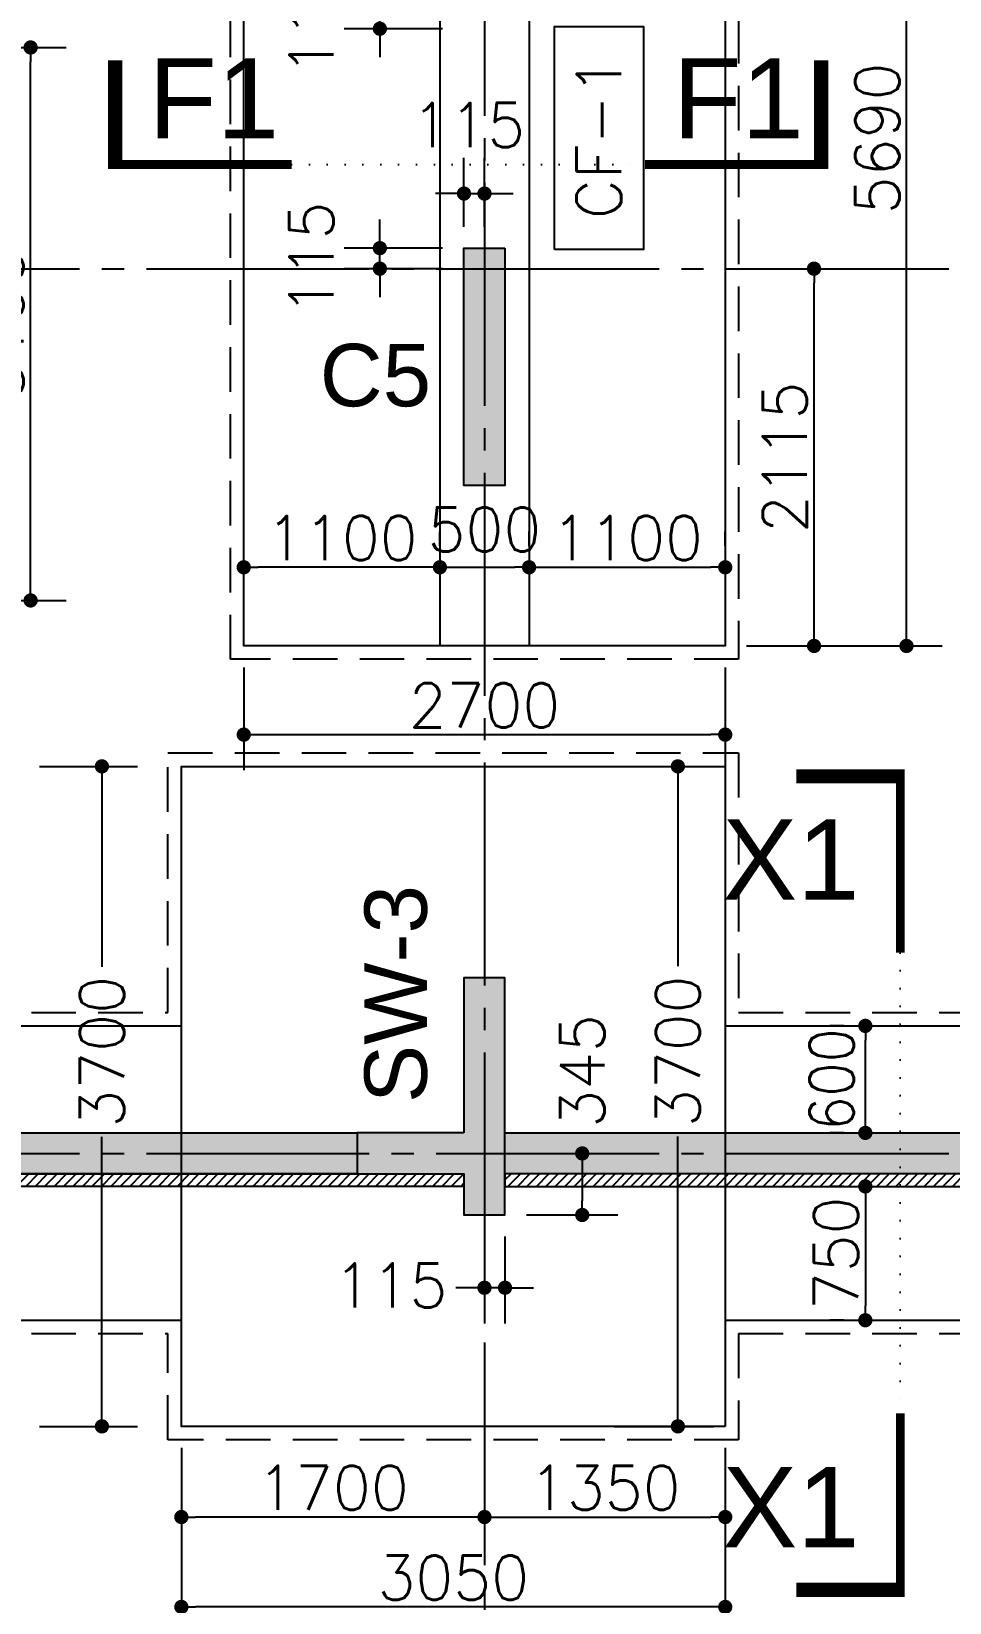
# Model space of a CAD drawing. Extents: x -200722 to 834823, y -494970 to 88783.
# Drawn here: x 261250 to 266399, y -9091 to -283 of the extents above; entities that cross this region are included whole.
import ezdxf
from ezdxf.enums import TextEntityAlignment as Align

# ---------------------------------------------------------------- set-up
doc = ezdxf.new("R2010")
doc.units = 0
doc.header["$LTSCALE"] = 100
doc.header["$MEASUREMENT"] = 0
doc.header["$PDMODE"] = 34
for name, pattern in [('ACAD_ISO04W100', [30, 24, -3, 0, -3]), ('CL', [3.25, 2.5, -0.25, 0.25, -0.25]), ('DOT', [0.25, 0, -0.25]), ('HIDDEN', [0.375, 0.25, -0.125])]:
    doc.linetypes.add(name, pattern=pattern)
doc.layers.get('0').update_dxf_attribs({"linetype": 'CONTINUOUS'})
doc.layers.get('DEFPOINTS').update_dxf_attribs({"linetype": 'CONTINUOUS'})
for name, color, linetype in [('A-Grid', 5, 'ACAD_ISO04W100'), ('BEAM', 4, 'CONTINUOUS'), ('COL. SHED. STEEL.', 6, 'CONTINUOUS'), ('COL_H', 235, 'CONTINUOUS'), ('DIM', 3, 'CONTINUOUS'), ('F_EXEC', 3, 'HIDDEN'), ('F_FTG1', 11, 'CONTINUOUS'), ('RCCWALL', 6, 'CONTINUOUS'), ('TEXT', 2, 'CONTINUOUS')]:
    doc.layers.add(name, color=color, linetype=linetype)
doc.layers.add('HATCH', color=252, linetype='CONTINUOUS', lineweight=30)
doc.styles.add('AR', font='arial.ttf')
doc.styles.add('ROMANS', font='romans.shx')
doc.styles.get("Standard").update_dxf_attribs({"font": 'simplex.shx'})
doc.styles.add('TIMES-N', font='arial.ttf')
doc.dimstyles.new('STANDARD$0', dxfattribs={"dimtxt": 2.5, "dimasz": 2.5, "dimexe": 2, "dimexo": 0.7, "dimgap": 0.9, "dimtad": 1, "dimdec": 0, "dimdsep": 46, "dimtxsty": 'ROMANS', "dimcen": 0.09, "dimclrd": 4, "dimclre": 4, "dimclrt": 3, "dimadec": 0, "dimazin": 0, "dimtfac": 1, "dimtdec": 0, "dimtmove": 0, "dimatfit": 3, "dimfxl": 1, "dimtolj": 1, "dimtzin": 0, "dimarcsym": 0})

# ---------------------------------------------------------------- blocks, each defined once
blk = doc.blocks.new('DOT')
at = {"color": 0, "linetype": 'ByBlock'}
blk.add_line((-0.5, 0), (-1, 0), dxfattribs=at)
at = {"color": 0, "linetype": 'ByBlock', "const_width": 0.5}
blk.add_lwpolyline([(-0.25, 0, 1), (0.25, 0, 1)], format="xyb", close=True, dxfattribs=at)
blk = doc.blocks.new('*D568')
at = {"layer": 'BEAM', "color": 0, "lineweight": -2, "transparency": 16777216}
for p, q in [((263203.8, -1418.1), (263203.8, -1338.1)), ((263555.6, -1498.1), (263003.8, -1498.1)), ((263203.8, -1613.1), (263203.8, -1498.1)), ((263555.6, -1613.1), (263003.8, -1613.1)), ((263203.8, -1693.1), (263203.8, -1773.1))]:
    blk.add_line(p, q, dxfattribs=at)
at = {"layer": 'DEFPOINTS', "color": 0, "lineweight": -3, "transparency": 16777216}
for p in [(263203.8, -1498.1), (263675.6, -1498.1, 7446.6), (263675.6, -1613.1, 7446.6)]:
    blk.add_point(p, dxfattribs=at)
at = {"layer": 'BEAM', "color": 0, "lineweight": -2, "transparency": 16777216, "xscale": 80, "yscale": 80, "zscale": 80}
for p, rotation in [((263203.8, -1498.1), 270), ((263203.8, -1613.1), 90)]:
    blk.add_blockref('DOT', p, dxfattribs=dict(at, rotation=rotation))
at = {"layer": 'BEAM', "color": 0, "transparency": 16777216, "insert": (262819.8, -1555.6), "char_height": 248, "attachment_point": 5, "rotation": 90}
blk.add_mtext('\\A1;115', dxfattribs=at)
blk = doc.blocks.new('_DOT')
at = {"color": 0, "linetype": 'ByBlock'}
blk.add_line((-0.5, 0), (-1, 0), dxfattribs=at)
at = {"color": 0, "linetype": 'ByBlock', "const_width": 0.5}
blk.add_lwpolyline([(-0.25, 0, 1), (0.25, 0, 1)], format="xyb", close=True, dxfattribs=at)
blk = doc.blocks.new('*D569')
at = {"layer": 'BEAM', "color": 0, "lineweight": -2, "transparency": 16777216}
for p, q in [((263203.8, -73.1), (263203.8, 6.9)), ((263555.6, -153.1), (263003.8, -153.1)), ((263203.8, -268.1), (263203.8, -153.1)), ((263555.6, -268.1), (263003.8, -268.1)), ((263203.8, -348.1), (263203.8, -428.1))]:
    blk.add_line(p, q, dxfattribs=at)
at = {"layer": 'DEFPOINTS', "color": 0, "lineweight": -3, "transparency": 16777216}
for p in [(263203.8, -153.1), (263675.6, -153.1, 7446.6), (263675.6, -268.1, 7446.6)]:
    blk.add_point(p, dxfattribs=at)
at = {"layer": 'BEAM', "color": 0, "lineweight": -2, "transparency": 16777216, "xscale": 80, "yscale": 80, "zscale": 80}
for p, rotation in [((263203.8, -153.1), 270), ((263203.8, -268.1), 90)]:
    blk.add_blockref('DOT', p, dxfattribs=dict(at, rotation=rotation))
at = {"layer": 'BEAM', "color": 0, "transparency": 16777216, "insert": (262819.8, -210.6), "char_height": 248, "attachment_point": 5, "rotation": 90}
blk.add_mtext('\\A1;115', dxfattribs=at)
blk = doc.blocks.new('*D570')
at = {"layer": 'BEAM', "color": 0, "lineweight": -2, "transparency": 16777216}
for p, q in [((263675.6, -1378.1), (263675.6, -992.1)), ((263790.6, -1378.1), (263790.6, -992.1)), ((263595.6, -1192.1), (263515.6, -1192.1)), ((263675.6, -1192.1), (263790.6, -1192.1)), ((263870.6, -1192.1), (263950.6, -1192.1))]:
    blk.add_line(p, q, dxfattribs=at)
at = {"layer": 'DEFPOINTS', "color": 0, "lineweight": -3, "transparency": 16777216}
for p in [(263790.6, -1192.1), (263675.6, -1498.1, 7446.6), (263790.6, -1498.1, 7446.6)]:
    blk.add_point(p, dxfattribs=at)
at = {"layer": 'BEAM', "color": 0, "lineweight": -2, "transparency": 16777216, "xscale": 80, "yscale": 80, "zscale": 80}
blk.add_blockref('DOT', (263675.6, -1192.1), dxfattribs=at)
at = {"layer": 'BEAM', "color": 0, "lineweight": -2, "transparency": 16777216, "xscale": 80, "yscale": 80, "zscale": 80, "rotation": 180}
blk.add_blockref('DOT', (263790.6, -1192.1), dxfattribs=at)
at = {"layer": 'BEAM', "color": 0, "transparency": 16777216, "insert": (263700.2, -808.1), "char_height": 248, "attachment_point": 5}
blk.add_mtext('\\A1;115', dxfattribs=at)
blk = doc.blocks.new('*D571')
at = {"layer": 'BEAM', "color": 0, "lineweight": -2, "transparency": 16777216}
for p, q in [((265260.6, -1613.1), (265838.7, -1613.1)), ((265638.7, -3648.1), (265638.7, -1693.1)), ((265260.6, -3728.1), (265838.7, -3728.1))]:
    blk.add_line(p, q, dxfattribs=at)
at = {"layer": 'DEFPOINTS', "color": 0, "lineweight": -3, "transparency": 16777216}
for p in [(265140.6, -1613.1, 7446.6), (265638.7, -1613.1), (265140.6, -3728.1, 7446.6)]:
    blk.add_point(p, dxfattribs=at)
at = {"layer": 'BEAM', "color": 0, "lineweight": -2, "transparency": 16777216, "xscale": 80, "yscale": 80, "zscale": 80}
for p, rotation in [((265638.7, -1613.1), 90), ((265638.7, -3728.1), 270)]:
    blk.add_blockref('DOT', p, dxfattribs=dict(at, rotation=rotation))
at = {"layer": 'BEAM', "color": 0, "transparency": 16777216, "insert": (265474.7, -2670.6), "char_height": 248, "attachment_point": 5, "rotation": 90}
blk.add_mtext('\\A1;2115', dxfattribs=at)
blk = doc.blocks.new('*D573')
at = {"layer": 'BEAM', "color": 0, "lineweight": -2, "transparency": 16777216}
for p, q in [((265260.6, 1961.9), (266357.3, 1961.9)), ((266157.3, -3648.1), (266157.3, 1881.9)), ((265260.6, -3728.1), (266357.3, -3728.1))]:
    blk.add_line(p, q, dxfattribs=at)
at = {"layer": 'DEFPOINTS', "color": 0, "lineweight": -3, "transparency": 16777216}
for p in [(265140.6, 1961.9, 7446.6), (266157.3, 1961.9), (265140.6, -3728.1, 7446.6)]:
    blk.add_point(p, dxfattribs=at)
at = {"layer": 'BEAM', "color": 0, "lineweight": -2, "transparency": 16777216, "xscale": 80, "yscale": 80, "zscale": 80}
for p, rotation in [((266157.3, 1961.9), 90), ((266157.3, -3728.1), 270)]:
    blk.add_blockref('DOT', p, dxfattribs=dict(at, rotation=rotation))
at = {"layer": 'BEAM', "color": 0, "transparency": 16777216, "insert": (265993.3, -883.1), "char_height": 248, "attachment_point": 5, "rotation": 90}
blk.add_mtext('\\A1;5690', dxfattribs=at)
blk = doc.blocks.new('*D574')
at = {"layer": 'BEAM', "color": 0, "lineweight": -2, "transparency": 16777216}
for p, q in [((262440.6, -3848.1), (262440.6, -4425.2)), ((265140.6, -3848.1), (265140.6, -4425.2)), ((262520.6, -4225.2), (265060.6, -4225.2))]:
    blk.add_line(p, q, dxfattribs=at)
at = {"layer": 'DEFPOINTS', "color": 0, "lineweight": -3, "transparency": 16777216}
for p in [(262440.6, -3728.1, 7446.6), (265140.6, -3728.1, 7446.6), (265140.6, -4225.2)]:
    blk.add_point(p, dxfattribs=at)
at = {"layer": 'BEAM', "color": 0, "lineweight": -2, "transparency": 16777216, "xscale": 80, "yscale": 80, "zscale": 80, "rotation": 180}
blk.add_blockref('DOT', (262440.6, -4225.2), dxfattribs=at)
at = {"layer": 'BEAM', "color": 0, "lineweight": -2, "transparency": 16777216, "xscale": 80, "yscale": 80, "zscale": 80}
blk.add_blockref('DOT', (265140.6, -4225.2), dxfattribs=at)
at = {"layer": 'BEAM', "color": 0, "transparency": 16777216, "insert": (263790.6, -4061.2), "char_height": 248, "attachment_point": 5}
blk.add_mtext('\\A1;2700', dxfattribs=at)
blk = doc.blocks.new('*D575')
at = {"layer": 'BEAM', "color": 0, "lineweight": -2, "transparency": 16777216}
for p, q in [((262440.6, -3167.1), (262440.6, -3087.1)), ((263540.6, -3167.1), (263540.6, -3087.1)), ((263460.6, -3287.1), (262520.6, -3287.1))]:
    blk.add_line(p, q, dxfattribs=at)
at = {"layer": 'DEFPOINTS', "color": 0, "lineweight": -3, "transparency": 16777216}
for p in [(262440.6, -3287.1, 7446.6), (262440.6, -3287.1), (263540.6, -3287.1, 7446.6)]:
    blk.add_point(p, dxfattribs=at)
at = {"layer": 'BEAM', "color": 0, "lineweight": -2, "transparency": 16777216, "xscale": 80, "yscale": 80, "zscale": 80, "rotation": 180}
blk.add_blockref('DOT', (262440.6, -3287.1), dxfattribs=at)
at = {"layer": 'BEAM', "color": 0, "lineweight": -2, "transparency": 16777216, "xscale": 80, "yscale": 80, "zscale": 80}
blk.add_blockref('DOT', (263540.6, -3287.1), dxfattribs=at)
at = {"layer": 'BEAM', "color": 0, "transparency": 16777216, "insert": (262990.6, -3123.1), "char_height": 248, "attachment_point": 5}
blk.add_mtext('\\A1;1100', dxfattribs=at)
blk = doc.blocks.new('*D576')
at = {"layer": 'BEAM', "color": 0, "lineweight": -2, "transparency": 16777216}
for p, q in [((264040.6, -3167.1), (264040.6, -3087.1)), ((265140.6, -3167.1), (265140.6, -3087.1)), ((264120.6, -3287.1), (265060.6, -3287.1))]:
    blk.add_line(p, q, dxfattribs=at)
at = {"layer": 'DEFPOINTS', "color": 0, "lineweight": -3, "transparency": 16777216}
for p in [(264040.6, -3287.1, 7446.6), (265140.6, -3287.1, 7446.6), (265140.6, -3287.1)]:
    blk.add_point(p, dxfattribs=at)
at = {"layer": 'BEAM', "color": 0, "lineweight": -2, "transparency": 16777216, "xscale": 80, "yscale": 80, "zscale": 80, "rotation": 180}
blk.add_blockref('DOT', (264040.6, -3287.1), dxfattribs=at)
at = {"layer": 'BEAM', "color": 0, "lineweight": -2, "transparency": 16777216, "xscale": 80, "yscale": 80, "zscale": 80}
blk.add_blockref('DOT', (265140.6, -3287.1), dxfattribs=at)
at = {"layer": 'BEAM', "color": 0, "transparency": 16777216, "insert": (264590.6, -3123.1), "char_height": 248, "attachment_point": 5}
blk.add_mtext('\\A1;1100', dxfattribs=at)
blk = doc.blocks.new('*D577')
at = {"layer": 'BEAM', "color": 0, "lineweight": -2, "transparency": 16777216}
for p, q in [((264040.6, -3167.1), (264040.6, -3087.1)), ((263620.6, -3287.1), (263960.6, -3287.1)), ((263540.6, -3407.1), (263540.6, -3487.1))]:
    blk.add_line(p, q, dxfattribs=at)
at = {"layer": 'DEFPOINTS', "color": 0, "lineweight": -3, "transparency": 16777216}
for p in [(263540.6, -3287.1, 7446.6), (264040.6, -3287.1, 7446.6), (264040.6, -3287.1)]:
    blk.add_point(p, dxfattribs=at)
at = {"layer": 'BEAM', "color": 0, "lineweight": -2, "transparency": 16777216, "xscale": 80, "yscale": 80, "zscale": 80, "rotation": 180}
blk.add_blockref('DOT', (263540.6, -3287.1), dxfattribs=at)
at = {"layer": 'BEAM', "color": 0, "lineweight": -2, "transparency": 16777216, "xscale": 80, "yscale": 80, "zscale": 80}
blk.add_blockref('DOT', (264040.6, -3287.1), dxfattribs=at)
at = {"layer": 'BEAM', "color": 0, "transparency": 16777216, "insert": (263790.6, -3075.3), "char_height": 248, "attachment_point": 5}
blk.add_mtext('\\A1;500', dxfattribs=at)
blk = doc.blocks.new('*D617')
at = {"layer": 'BEAM', "color": 0, "lineweight": -2, "transparency": 16777216}
for p, q in [((263790.6, -8223.1), (263790.6, -8811.4)), ((265140.6, -8223.1), (265140.6, -8811.4)), ((263870.6, -8611.4), (265060.6, -8611.4))]:
    blk.add_line(p, q, dxfattribs=at)
at = {"layer": 'DEFPOINTS', "color": 0, "lineweight": -3, "transparency": 16777216}
for p in [(263790.6, -8103.1, 7446.6), (265140.6, -8103.1, 7446.6), (265140.6, -8611.4)]:
    blk.add_point(p, dxfattribs=at)
at = {"layer": 'BEAM', "color": 0, "lineweight": -2, "transparency": 16777216, "xscale": 80, "yscale": 80, "zscale": 80, "rotation": 180}
blk.add_blockref('DOT', (263790.6, -8611.4), dxfattribs=at)
at = {"layer": 'BEAM', "color": 0, "lineweight": -2, "transparency": 16777216, "xscale": 80, "yscale": 80, "zscale": 80}
blk.add_blockref('DOT', (265140.6, -8611.4), dxfattribs=at)
at = {"layer": 'BEAM', "color": 0, "transparency": 16777216, "insert": (264465.6, -8447.4), "char_height": 248, "attachment_point": 5}
blk.add_mtext('\\A1;1350', dxfattribs=at)
blk = doc.blocks.new('*D610')
at = {"layer": 'BEAM', "color": 0, "lineweight": -2, "transparency": 16777216}
for p, q in [((262090.6, -8223.1), (262090.6, -8811.4)), ((263790.6, -8223.1), (263790.6, -8811.4)), ((263710.6, -8611.4), (262170.6, -8611.4))]:
    blk.add_line(p, q, dxfattribs=at)
at = {"layer": 'DEFPOINTS', "color": 0, "lineweight": -3, "transparency": 16777216}
for p in [(262090.6, -8103.1, 7446.6), (263790.6, -8103.1, 7446.6), (262090.6, -8611.4)]:
    blk.add_point(p, dxfattribs=at)
at = {"layer": 'BEAM', "color": 0, "lineweight": -2, "transparency": 16777216, "xscale": 80, "yscale": 80, "zscale": 80, "rotation": 180}
blk.add_blockref('DOT', (262090.6, -8611.4), dxfattribs=at)
at = {"layer": 'BEAM', "color": 0, "lineweight": -2, "transparency": 16777216, "xscale": 80, "yscale": 80, "zscale": 80}
blk.add_blockref('DOT', (263790.6, -8611.4), dxfattribs=at)
at = {"layer": 'BEAM', "color": 0, "transparency": 16777216, "insert": (262940.6, -8447.4), "char_height": 248, "attachment_point": 5}
blk.add_mtext('\\A1;1700', dxfattribs=at)
blk = doc.blocks.new('*D611')
at = {"layer": 'BEAM', "color": 0, "lineweight": -2, "transparency": 16777216}
for p, q in [((262090.6, -8223.1), (262090.6, -9315.4)), ((265140.6, -8223.1), (265140.6, -9315.4)), ((265060.6, -9115.4), (262170.6, -9115.4))]:
    blk.add_line(p, q, dxfattribs=at)
at = {"layer": 'DEFPOINTS', "color": 0, "lineweight": -3, "transparency": 16777216}
for p in [(262090.6, -8103.1, 7446.6), (265140.6, -8103.1, 7446.6), (262090.6, -9115.4)]:
    blk.add_point(p, dxfattribs=at)
at = {"layer": 'BEAM', "color": 0, "lineweight": -2, "transparency": 16777216, "xscale": 80, "yscale": 80, "zscale": 80, "rotation": 180}
blk.add_blockref('DOT', (262090.6, -9115.4), dxfattribs=at)
at = {"layer": 'BEAM', "color": 0, "lineweight": -2, "transparency": 16777216, "xscale": 80, "yscale": 80, "zscale": 80}
blk.add_blockref('DOT', (265140.6, -9115.4), dxfattribs=at)
at = {"layer": 'BEAM', "color": 0, "transparency": 16777216, "insert": (263615.6, -8951.4), "char_height": 248, "attachment_point": 5}
blk.add_mtext('\\A1;3050', dxfattribs=at)
blk = doc.blocks.new('*D612')
at = {"layer": 'BEAM', "color": 0, "lineweight": -2, "transparency": 16777216}
for p, q in [((264518, -4403.1), (265075.1, -4403.1)), ((264875.1, -4483.1), (264875.1, -5523.5)), ((264875.1, -8023.1), (264875.1, -6477.4)), ((264518, -8103.1), (265075.1, -8103.1))]:
    blk.add_line(p, q, dxfattribs=at)
at = {"layer": 'DEFPOINTS', "color": 0, "lineweight": -3, "transparency": 16777216}
for p in [(264398, -4403.1), (264875.1, -4403.1), (264398, -8103.1, 7446.6)]:
    blk.add_point(p, dxfattribs=at)
at = {"layer": 'BEAM', "color": 0, "lineweight": -2, "transparency": 16777216, "xscale": 80, "yscale": 80, "zscale": 80}
for p, rotation in [((264875.1, -4403.1), 90), ((264875.1, -8103.1), 270)]:
    blk.add_blockref('DOT', p, dxfattribs=dict(at, rotation=rotation))
at = {"layer": 'BEAM', "color": 0, "transparency": 16777216, "insert": (264875.1, -6000.4), "char_height": 248, "attachment_point": 5, "rotation": 90}
blk.add_mtext('\\A1;3700', dxfattribs=at)
blk = doc.blocks.new('*D616')
at = {"layer": 'BEAM', "color": 0, "lineweight": -2, "transparency": 16777216}
for p, q in [((261294.6, -4403.1), (261845.1, -4403.1)), ((261645.1, -4483.1), (261645.1, -5526.2)), ((261645.1, -8023.1), (261645.1, -6480.1)), ((261294.6, -8103.1), (261845.1, -8103.1))]:
    blk.add_line(p, q, dxfattribs=at)
at = {"layer": 'DEFPOINTS', "color": 0, "lineweight": -3, "transparency": 16777216}
for p in [(261174.6, -4403.1), (261645.1, -4403.1), (261174.6, -8103.1, 7446.6)]:
    blk.add_point(p, dxfattribs=at)
at = {"layer": 'BEAM', "color": 0, "lineweight": -2, "transparency": 16777216, "xscale": 80, "yscale": 80, "zscale": 80}
for p, rotation in [((261645.1, -4403.1), 90), ((261645.1, -8103.1), 270)]:
    blk.add_blockref('DOT', p, dxfattribs=dict(at, rotation=rotation))
at = {"layer": 'BEAM', "color": 0, "transparency": 16777216, "insert": (261645.1, -6003.1), "char_height": 248, "attachment_point": 5, "rotation": 90}
blk.add_mtext('\\A1;3700', dxfattribs=at)
blk = doc.blocks.new('*D687')
at = {"layer": 'BEAM', "color": 0, "lineweight": -2, "transparency": 16777216}
for p, q in [((264025.6, -6573.1), (264538.7, -6573.1)), ((264338.7, -6653.1), (264338.7, -6838.1)), ((264025.6, -6918.1), (264538.7, -6918.1))]:
    blk.add_line(p, q, dxfattribs=at)
at = {"layer": 'DEFPOINTS', "color": 0, "lineweight": -3, "transparency": 16777216}
for p in [(263905.6, -6573.1, 7446.6), (263905.6, -6918.1, 7446.6), (264338.7, -6918.1)]:
    blk.add_point(p, dxfattribs=at)
at = {"layer": 'BEAM', "color": 0, "lineweight": -2, "transparency": 16777216, "xscale": 80, "yscale": 80, "zscale": 80}
for p, rotation in [((264338.7, -6573.1), 90), ((264338.7, -6918.1), 270)]:
    blk.add_blockref('DOT', p, dxfattribs=dict(at, rotation=rotation))
at = {"layer": 'BEAM', "color": 0, "transparency": 16777216, "insert": (264338.7, -6111), "char_height": 248, "attachment_point": 5, "rotation": 90}
blk.add_mtext('\\A1;345', dxfattribs=at)
blk = doc.blocks.new('*D688')
at = {"layer": 'BEAM', "color": 0, "lineweight": -2, "transparency": 16777216}
for p, q in [((263790.6, -7038.1), (263790.6, -7526.1)), ((263905.6, -7038.1), (263905.6, -7526.1)), ((263710.6, -7326.1), (263630.6, -7326.1)), ((263905.6, -7326.1), (263790.6, -7326.1)), ((263985.6, -7326.1), (264065.6, -7326.1))]:
    blk.add_line(p, q, dxfattribs=at)
at = {"layer": 'DEFPOINTS', "color": 0, "lineweight": -3, "transparency": 16777216}
for p in [(263790.6, -6918.1, 14893.2), (263905.6, -6918.1, 7446.6), (263790.6, -7326.1)]:
    blk.add_point(p, dxfattribs=at)
at = {"layer": 'BEAM', "color": 0, "lineweight": -2, "transparency": 16777216, "xscale": 80, "yscale": 80, "zscale": 80}
blk.add_blockref('DOT', (263790.6, -7326.1), dxfattribs=at)
at = {"layer": 'BEAM', "color": 0, "lineweight": -2, "transparency": 16777216, "xscale": 80, "yscale": 80, "zscale": 80, "rotation": 180}
blk.add_blockref('DOT', (263905.6, -7326.1), dxfattribs=at)
at = {"layer": 'BEAM', "color": 0, "transparency": 16777216, "insert": (263264.5, -7313.2), "char_height": 248, "attachment_point": 5}
blk.add_mtext('\\A1;115', dxfattribs=at)
blk = doc.blocks.new('*D690')
at = {"layer": 'BEAM', "color": 0, "lineweight": -2, "transparency": 16777216}
for p, q in [((260834.6, -373.1), (261445.2, -373.1)), ((261245.2, -3393.1), (261245.2, -453.1)), ((260834.6, -3473.1), (261445.2, -3473.1))]:
    blk.add_line(p, q, dxfattribs=at)
at = {"layer": 'DEFPOINTS', "color": 0, "lineweight": -3, "transparency": 16777216}
for p in [(260714.6, -373.1, 7446.6), (261245.2, -373.1), (260714.6, -3473.1, 7446.6)]:
    blk.add_point(p, dxfattribs=at)
at = {"layer": 'BEAM', "color": 0, "lineweight": -2, "transparency": 16777216, "xscale": 80, "yscale": 80, "zscale": 80}
for p, rotation in [((261245.2, -373.1), 90), ((261245.2, -3473.1), 270)]:
    blk.add_blockref('DOT', p, dxfattribs=dict(at, rotation=rotation))
at = {"layer": 'BEAM', "color": 0, "transparency": 16777216, "insert": (261081.2, -1923.1), "char_height": 248, "attachment_point": 5, "rotation": 90}
blk.add_mtext('\\A1;3100', dxfattribs=at)
blk = doc.blocks.new('*D1045')
at = {"layer": 'BEAM', "color": 0, "lineweight": -2, "transparency": 16777216}
for p, q in [((265806.5, -5858.1), (265726.5, -5858.1)), ((265926.5, -6378.1), (265926.5, -5938.1)), ((265806.5, -6458.1), (265726.5, -6458.1))]:
    blk.add_line(p, q, dxfattribs=at)
at = {"layer": 'DEFPOINTS', "color": 0, "lineweight": -3, "transparency": 16777216}
for p in [(265926.5, -5858.1, 7446.6), (265926.5, -5858.1), (265926.5, -6458.1, 7446.6)]:
    blk.add_point(p, dxfattribs=at)
at = {"layer": 'BEAM', "color": 0, "lineweight": -2, "transparency": 16777216, "xscale": 80, "yscale": 80, "zscale": 80}
for p, rotation in [((265926.5, -5858.1), 90), ((265926.5, -6458.1), 270)]:
    blk.add_blockref('DOT', p, dxfattribs=dict(at, rotation=rotation))
at = {"layer": 'BEAM', "color": 0, "transparency": 16777216, "insert": (265737.8, -6158.1), "char_height": 248, "attachment_point": 5, "rotation": 90}
blk.add_mtext('\\A1;{\\W0.9;600}', dxfattribs=at)
blk = doc.blocks.new('*D1046')
at = {"layer": 'BEAM', "color": 0, "lineweight": -2, "transparency": 16777216}
for p, q in [((265806.5, -6758.1), (265726.5, -6758.1)), ((265926.5, -6838.1), (265926.5, -7428.1)), ((265806.5, -7508.1), (265726.5, -7508.1))]:
    blk.add_line(p, q, dxfattribs=at)
at = {"layer": 'DEFPOINTS', "color": 0, "lineweight": -3, "transparency": 16777216}
for p in [(265926.5, -6758.1, 7446.6), (265926.5, -7508.1, 7446.6), (265926.5, -7508.1)]:
    blk.add_point(p, dxfattribs=at)
at = {"layer": 'BEAM', "color": 0, "lineweight": -2, "transparency": 16777216, "xscale": 80, "yscale": 80, "zscale": 80}
for p, rotation in [((265926.5, -6758.1), 90), ((265926.5, -7508.1), 270)]:
    blk.add_blockref('DOT', p, dxfattribs=dict(at, rotation=rotation))
at = {"layer": 'BEAM', "color": 0, "transparency": 16777216, "insert": (265762.5, -7133.1), "char_height": 248, "attachment_point": 5, "rotation": 90}
blk.add_mtext('\\A1;750', dxfattribs=at)

msp = doc.modelspace()

# ---------------------------------------------------------------- hatches: boundary and pattern name
at = {"layer": 'COL_H', "ltscale": 0.4, "true_color": 0x000000}
for points in [[(263905.6, -1498.1), (263905.6, -2828.1), (263675.6, -2828.1), (263675.6, -1498.1)], [(263675.6, -6458.1), (263075.6, -6458.1), (263075.6, -6688.1), (263675.6, -6688.1), (263675.6, -6918.1), (263905.6, -6918.1), (263905.6, -5588.1), (263675.6, -5588.1)]]:
    msp.add_hatch(color=18, dxfattribs=at).paths.add_polyline_path(points)
at = {"layer": 'DIM', "ltscale": 0.4, "true_color": 0x000000}
h = msp.add_hatch(dxfattribs=at)
h.set_pattern_fill('ANSI31', color=18, scale=300, style=0)
h.paths.add_polyline_path([(259589.6, -6688.1), (263675.6, -6688.1), (263675.6, -6758.1), (259589.6, -6758.1)])
h = msp.add_hatch(dxfattribs=at)
h.set_pattern_fill('ANSI31', color=18, scale=300, style=0)
h.paths.add_polyline_path([(263905.6, -6758.1), (276993.6, -6758.1), (276993.6, -6688.1), (263905.6, -6688.1)])
at = {"layer": 'HATCH', "lineweight": -3, "ltscale": 0.4, "true_color": 0x000000}
for points in [[(260189.6, -6458.1), (263075.6, -6458.1), (263075.6, -6688.1), (260189.6, -6688.1)], [(263905.6, -6458.1), (267690.6, -6458.1), (267690.6, -6688.1), (263905.6, -6688.1)]]:
    msp.add_hatch(color=18, dxfattribs=at).paths.add_polyline_path(points)

# ---------------------------------------------------------------- linework, layer by layer
at = {"color": 1, "linetype": 'DOT', "ltscale": 4}
for p, q in [((262708.5, -1028.6, 7446.6), (264690.1, -1028.6, 7446.6)), ((266122.5, -5448.1), (266122.5, -8030.9))]:
    msp.add_line(p, q, dxfattribs=at)
at = {"layer": 'A-Grid', "color": 8, "linetype": 'CL', "ltscale": 5}
for p, q in [((224519.6, -1613.1, 7446.6), (303382.6, -1613.1, 7446.6)), ((224519.6, -6573.1, 7446.6), (303382.6, -6573.1, 7446.6))]:
    msp.add_line(p, q, dxfattribs=at)
at = {"layer": 'A-Grid', "color": 8, "linetype": 'CL', "ltscale": 5, "elevation": 7446.6}
msp.add_lwpolyline([(263790.6, 62242.9), (263790.6, -9708.8)], dxfattribs=at)
at = {"layer": 'COL. SHED. STEEL.', "color": 18, "ltscale": 500, "true_color": 0x000000, "elevation": 7446.6}
for points in [[(263905.6, -1498.1), (263905.6, -2828.1), (263675.6, -2828.1), (263675.6, -1498.1), (263905.6, -1498.1)], [(263675.6, -6458.1), (263075.6, -6458.1), (263075.6, -6688.1), (263675.6, -6688.1), (263675.6, -6918.1), (263905.6, -6918.1), (263905.6, -5588.1), (263675.6, -5588.1), (263675.6, -6458.1)]]:
    msp.add_lwpolyline(points, dxfattribs=at)
at = {"layer": 'DIM', "color": 1, "elevation": 7446.6}
for points in [[(261719.4, -445.5, 80, 80, 0), (261719.4, -1028.6, 50, 50, 0), (262708.5, -1028.6, 50, 50, 0)], [(265679.2, -445.5, 80, 80, 0), (265679.2, -1028.6, 50, 50, 0), (264690.1, -1028.6, 50, 50, 0)]]:
    msp.add_lwpolyline(points, format="xyseb", dxfattribs=at)
at = {"layer": 'DIM', "color": 1}
for points in [[(265539.4, -4459, 80, 80, 0), (266122.5, -4459, 50, 50, 0), (266122.5, -5448.1, 50, 50, 0)], [(265539.4, -9020.1, 80, 80, 0), (266122.5, -9020.1, 50, 50, 0), (266122.5, -8030.9, 50, 50, 0)]]:
    msp.add_lwpolyline(points, format="xyseb", dxfattribs=at)
at = {"layer": 'F_EXEC', "color": 18, "ltscale": 10, "true_color": 0x000000}
for p, q in [((261249.6, -7583.1, 7446.6), (262015.6, -7583.1, 7446.6)), ((265215.6, -7583.1, 7446.6), (266490.6, -7583.1, 7446.6))]:
    msp.add_line(p, q, dxfattribs=at)
at = {"layer": 'F_EXEC', "color": 18, "ltscale": 10, "true_color": 0x000000, "elevation": 7446.6}
for points in [[(265330.6, 2036.9), (265215.6, 2036.9), (265215.6, -3803.1), (262365.6, -3803.1), (262365.6, 2011.9), (259999.6, 2011.9), (259999.6, 8186.9), (263329.6, 8186.9), (263329.6, 6296.9), (265330.6, 6296.9), (265330.6, 2036.9)], [(262015.6, -5783.1), (262015.6, -4328.1), (265215.6, -4328.1), (265215.6, -5783.1)], [(261249.6, -5783.1), (262015.6, -5783.1)], [(265215.6, -5783.1), (266490.6, -5783.1)], [(265215.6, -7583.1), (265215.6, -8178.1), (262015.6, -8178.1), (262015.6, -7583.1)]]:
    msp.add_lwpolyline(points, dxfattribs=at)
at = {"layer": 'F_FTG1', "color": 18, "ltscale": 0.4, "true_color": 0x000000}
for p, q in [((263540.6, 1961.9, 7446.6), (263540.6, -3728.1, 7446.6)), ((264040.6, 1961.9, 7446.6), (264040.6, -3728.1, 7446.6)), ((261174.6, -7508.1, 7446.6), (262090.6, -7508.1, 7446.6)), ((265140.6, -7508.1, 7446.6), (266565.6, -7508.1, 7446.6))]:
    msp.add_line(p, q, dxfattribs=at)
at = {"layer": 'F_FTG1', "color": 18, "ltscale": 0.4, "true_color": 0x000000, "elevation": 7446.6}
for points in [[(262440.6, 1961.9), (265140.6, 1961.9), (265140.6, -3728.1), (262440.6, -3728.1)], [(265140.6, -8103.1), (262090.6, -8103.1), (262090.6, -4403.1), (265140.6, -4403.1)]]:
    msp.add_lwpolyline(points, close=True, dxfattribs=at)
for points in [[(261174.6, -5858.1), (262090.6, -5858.1)], [(265140.6, -5858.1), (266565.6, -5858.1)]]:
    msp.add_lwpolyline(points, dxfattribs=at)
at = {"layer": 'RCCWALL', "color": 42, "ltscale": 0.4}
for points, elevation in [([(260189.6, -6458.1), (263075.6, -6458.1), (263075.6, -6688.1), (260189.6, -6688.1)], 3998.7), ([(263905.6, -6458.1), (267690.6, -6458.1), (267690.6, -6688.1), (263905.6, -6688.1)], 7446.6)]:
    msp.add_lwpolyline(points, close=True, dxfattribs=dict(at, elevation=elevation))
at = {"layer": 'RCCWALL', "color": 1, "ltscale": 0.4, "elevation": 7446.6}
for points in [[(259589.6, -6688.1), (263675.6, -6688.1), (263675.6, -6758.1), (259589.6, -6758.1)], [(263905.6, -6758.1), (276993.6, -6758.1), (276993.6, -6688.1), (263905.6, -6688.1)]]:
    msp.add_lwpolyline(points, close=True, dxfattribs=at)
at = {"layer": 'TEXT', "color": 18, "true_color": 0x000000}
msp.add_lwpolyline([(264182.5, -1504.9), (264182.5, -256.1), (264682.3, -256.1), (264682.3, -1504.9)], close=True, dxfattribs=at)

# ---------------------------------------------------------------- texts
at = {"layer": 'TEXT', "color": 18, "true_color": 0x000000, "style": 'TIMES-N'}
for s, p in [('F1', (261905.7, -658.1, 7446.6)), ('F1', (264847, -658.1, 7446.6)), ('X1', (265125.2, -4925.4)), ('X1', (265125.2, -8555.5))]:
    msp.add_text(s, height=450, dxfattribs=at).set_placement(p, align=Align.MIDDLE_LEFT)
at = {"layer": 'TEXT', "color": 18, "true_color": 0x000000}
msp.add_text('CF-1', height=250, rotation=90, dxfattribs=at).set_placement((264432.4, -880.5), align=Align.MIDDLE)
at = {"layer": 'TEXT', "color": 18, "true_color": 0x000000, "style": 'AR'}
msp.add_text('C5', height=350, dxfattribs=at).set_placement((262866.5, -2384.7, 3998.7))
msp.add_text('SW-3', height=350, rotation=90, dxfattribs=at).set_placement((263467.3, -6290.3, -3447.9))

# ---------------------------------------------------------------- dimensions: what is measured, and where the dimension line sits
at = {"layer": 'BEAM', "color": 18, "true_color": 0x000000}
for base, p1, p2, angle, picture, middle in [((266157.3, 1961.9), (265140.6, -3728.1, 7446.6), (265140.6, 1961.9, 7446.6), 90, '*D573', (265993.3, -883.1)), ((263203.8, -153.1), (263675.6, -268.1, 7446.6), (263675.6, -153.1, 7446.6), 90, '*D569', (262819.8, -210.6)), ((261245.2, -373.1), (260714.6, -3473.1, 7446.6), (260714.6, -373.1, 7446.6), 90, '*D690', (261081.2, -1923.1)), ((263203.8, -1498.1), (263675.6, -1613.1, 7446.6), (263675.6, -1498.1, 7446.6), 90, '*D568', (262819.8, -1555.6)), ((265638.7, -1613.1), (265140.6, -3728.1, 7446.6), (265140.6, -1613.1, 7446.6), 90, '*D571', (265474.7, -2670.6)), ((265926.5, -7508.1, 7446.6), (265926.5, -6758.1, 14893.2), (265926.5, -7508.1, 14893.2), 90, '*D1046', (265762.5, -7133.1, 7446.6)), ((262090.6, -8611.4), (263790.6, -8103.1, 7446.6), (262090.6, -8103.1, 7446.6), 180, '*D610', (262940.6, -8447.4)), ((262090.6, -9115.4), (265140.6, -8103.1, 7446.6), (262090.6, -8103.1, 7446.6), 180, '*D611', (263615.6, -8951.4)), ((265140.6, -8611.4), (263790.6, -8103.1, 7446.6), (265140.6, -8103.1, 7446.6), 180, '*D617', (264465.6, -8447.4))]:
    dim = msp.add_linear_dim(base=base, p1=p1, p2=p2, angle=angle, dimstyle='STANDARD$0', override={"dimscale": 8, "dimtxt": 31, "dimasz": 10, "dimexe": 25, "dimexo": 15, "dimgap": 5, "dimzin": 3, "dimtxsty": 'Standard', "dimblk": 'DOT', "dimcen": 3, "dimdle": 1, "dimclrd": 0, "dimclre": 0, "dimclrt": 0, "dimtmove": 2, "dimldrblk": 'DOT', "dimtzin": 3}, dxfattribs=at)
    dim.commit()
    dim.dimension.update_dxf_attribs({"geometry": picture, "text_midpoint": middle})
for base, p1, p2, picture, middle in [((263790.6, -1192.1), (263675.6, -1498.1, 7446.6), (263790.6, -1498.1, 7446.6), '*D570', (263700.2, -808.1)), ((264040.6, -3287.1), (263540.6, -3287.1, 7446.6), (264040.6, -3287.1, 7446.6), '*D577', (263790.6, -3075.3))]:
    dim = msp.add_linear_dim(base=base, p1=p1, p2=p2, dimstyle='STANDARD$0', override={"dimscale": 8, "dimtxt": 31, "dimasz": 10, "dimexe": 25, "dimexo": 15, "dimgap": 5, "dimzin": 3, "dimtxsty": 'Standard', "dimblk": 'DOT', "dimcen": 3, "dimdle": 1, "dimclrd": 0, "dimclre": 0, "dimclrt": 0, "dimtmove": 2, "dimldrblk": 'DOT', "dimtzin": 3}, dxfattribs=at)
    dim.commit()
    dim.dimension.update_dxf_attribs({"geometry": picture, "text_midpoint": middle, "dimtype": 160})
for base, p1, p2, picture, middle in [((262440.6, -3287.1), (263540.6, -3287.1, 7446.6), (262440.6, -3287.1, 7446.6), '*D575', (262990.6, -3123.1)), ((265140.6, -3287.1), (264040.6, -3287.1, 7446.6), (265140.6, -3287.1, 7446.6), '*D576', (264590.6, -3123.1)), ((265140.6, -4225.2), (262440.6, -3728.1, 7446.6), (265140.6, -3728.1, 7446.6), '*D574', (263790.6, -4061.2))]:
    dim = msp.add_linear_dim(base=base, p1=p1, p2=p2, dimstyle='STANDARD$0', override={"dimscale": 8, "dimtxt": 31, "dimasz": 10, "dimexe": 25, "dimexo": 15, "dimgap": 5, "dimzin": 3, "dimtxsty": 'Standard', "dimblk": 'DOT', "dimcen": 3, "dimdle": 1, "dimclrd": 0, "dimclre": 0, "dimclrt": 0, "dimtmove": 2, "dimldrblk": 'DOT', "dimtzin": 3}, dxfattribs=at)
    dim.commit()
    dim.dimension.update_dxf_attribs({"geometry": picture, "text_midpoint": middle})
for base, p1, p2, angle, picture, middle in [((261645.1, -4403.1, 7446.6), (261174.6, -8103.1, 14893.2), (261174.6, -4403.1, 7446.6), 90, '*D616', (261645.1, -6003.1, 7446.6)), ((264875.1, -4403.1), (264398, -8103.1, 7446.6), (264398, -4403.1), 90, '*D612', (264875.1, -6000.4)), ((264338.7, -6918.1, 7446.6), (263905.6, -6573.1, 14893.2), (263905.6, -6918.1, 14893.2), 90, '*D687', (264338.7, -6111, 7446.6)), ((263790.6, -7326.1), (263905.6, -6918.1, 7446.6), (263790.6, -6918.1, 14893.2), 180, '*D688', (263264.5, -7313.2))]:
    dim = msp.add_linear_dim(base=base, p1=p1, p2=p2, angle=angle, dimstyle='STANDARD$0', override={"dimscale": 8, "dimtxt": 31, "dimasz": 10, "dimexe": 25, "dimexo": 15, "dimgap": 5, "dimzin": 3, "dimtxsty": 'Standard', "dimblk": 'DOT', "dimcen": 3, "dimdle": 1, "dimclrd": 0, "dimclre": 0, "dimclrt": 0, "dimtmove": 2, "dimldrblk": 'DOT', "dimtzin": 3}, dxfattribs=at)
    dim.commit()
    dim.dimension.update_dxf_attribs({"geometry": picture, "text_midpoint": middle, "dimtype": 160})
dim = msp.add_linear_dim(base=(265926.5, -5858.1), p1=(265926.5, -6458.1, 7446.6), p2=(265926.5, -5858.1, 7446.6), angle=90, text='{\\W0.9;<>}', dimstyle='STANDARD$0', override={"dimscale": 8, "dimtxt": 31, "dimasz": 10, "dimexe": 25, "dimexo": 15, "dimgap": 5, "dimzin": 3, "dimtxsty": 'Standard', "dimblk": 'DOT', "dimcen": 3, "dimdle": 1, "dimclrd": 0, "dimclre": 0, "dimclrt": 0, "dimtmove": 2, "dimldrblk": 'DOT', "dimtzin": 3}, dxfattribs=at)
dim.commit()
dim.dimension.update_dxf_attribs({"geometry": '*D1045', "text_midpoint": (265737.8, -6158.1), "dimtype": 160})

doc.saveas('drawing.dxf')
